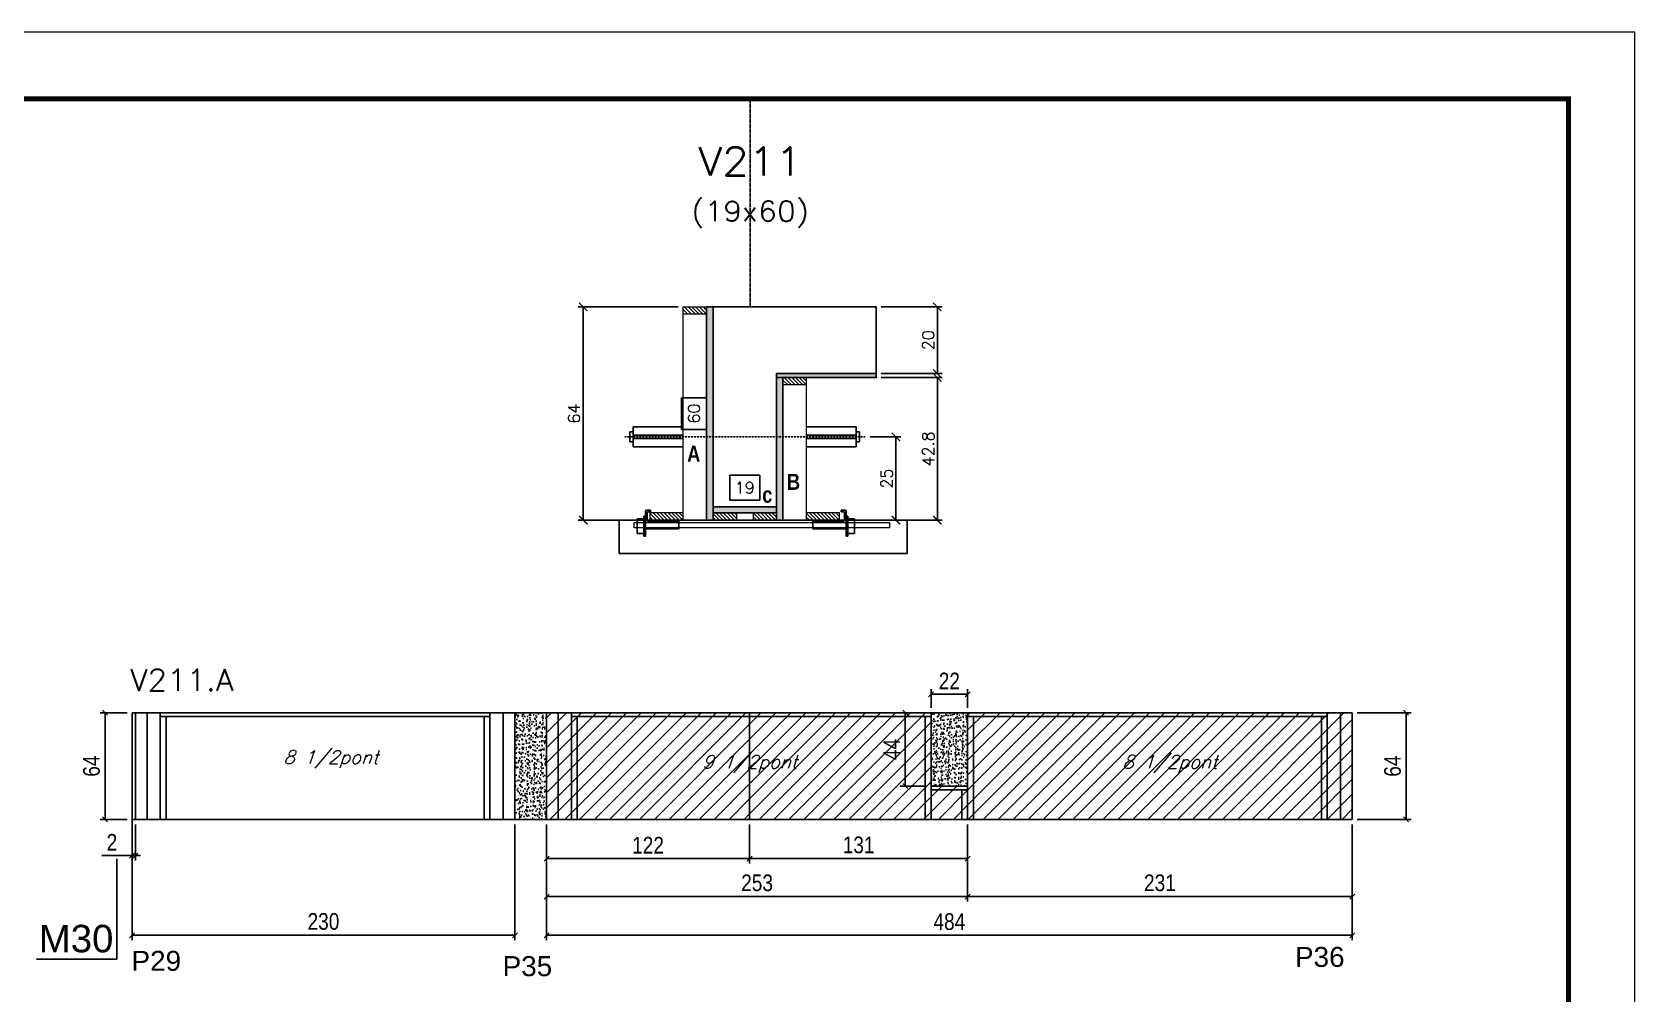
# Model space of a CAD drawing. Extents: x 137137 to 143418, y 10464 to 34486.
# Drawn here: x 139258 to 140221, y 31611 to 32189 of the extents above; entities that cross this region are included whole.
import ezdxf
from ezdxf.enums import TextEntityAlignment as Align

# ---------------------------------------------------------------- set-up
doc = ezdxf.new("R2010")
doc.units = 0
doc.linetypes.add('DASHED', pattern=[0.75, 0.5, -0.25])
doc.linetypes.add('HIDDEN', pattern=[0.375, 0.25, -0.125])
for name, color, linetype in [('5', 5, 'Continuous'), ('barrote', 251, 'Continuous'), ('COTA', 241, 'Continuous'), ('Cota Seção (2x)', 4, 'Continuous'), ('detalhes', 4, 'Continuous'), ('NOMENCLATURA', 7, 'Continuous'), ('Painéis', 200, 'Continuous'), ('presilha', 1, 'Continuous'), ('SARR_2.2x7', 40, 'Continuous'), ('SARR_3.5x7', 81, 'Continuous'), ('TENSOR', 3, 'Continuous'), ('texto', 7, 'Continuous'), ('Texto de Titulo', 7, 'Continuous'), ('Texto Qtd Sarr', 242, 'Continuous')]:
    doc.layers.add(name, color=color, linetype=linetype)
for name, color, linetype, lineweight in [('CONCRETO', 251, 'Continuous', 25), ('Folhas', 255, 'Continuous', 9), ('Hachura', 251, 'Continuous', 9), ('Madeira', 126, 'Continuous', 18), ('SARRAFO DE PRESSAO', 251, 'DASHED', 9), ('SCO-___-LAJ', 2, 'Continuous', 0), ('Texto Seção', 7, 'Continuous', 15)]:
    doc.layers.add(name, color=color, linetype=linetype, lineweight=lineweight)
doc.styles.add('COTA TECNICA', font='techl___.ttf', dxfattribs={"height": 10})
doc.styles.add('REGUA-120', font='ROMANS.shx', dxfattribs={"height": 15})
doc.styles.add('Romans', font='romans.shx')
doc.styles.get("Standard").update_dxf_attribs({"font": 'arial.ttf'})
doc.styles.add('TECNICA', font='techb___.ttf', dxfattribs={"height": 10})
doc.dimstyles.new('Cota Seção (2x)', dxfattribs={"dimtxt": 7, "dimasz": 5, "dimexe": 3, "dimexo": 3, "dimgap": 2, "dimtad": 3, "dimdec": 1, "dimlfac": 0.5, "dimzin": 12, "dimdsep": 46, "dimtxsty": 'Romans', "dimblk": 'ARCHTICK', "dimcen": 0, "dimclrd": 4, "dimclre": 4, "dimclrt": 1, "dimadec": 1, "dimazin": 3, "dimtfac": 1, "dimtdec": 1, "dimtmove": 0, "dimatfit": 3, "dimldrblk": 'OBLIQUE', "dimfxl": 1, "dimtolj": 1, "dimtzin": 12, "dimarcsym": 0})
doc.dimstyles.new('Cota Seção interna', dxfattribs={"dimtxt": 7, "dimasz": 6, "dimexe": 0.18, "dimexo": 2, "dimgap": -4, "dimtad": 3, "dimdec": 1, "dimlfac": 0.5, "dimzin": 12, "dimdsep": 46, "dimtxsty": 'Romans', "dimblk": 'ARCHTICK', "dimcen": 0.09, "dimse1": 1, "dimse2": 1, "dimsd1": 1, "dimsd2": 1, "dimclrd": 180, "dimclre": 5, "dimclrt": 1, "dimadec": 0, "dimazin": 3, "dimtfac": 1, "dimtdec": 1, "dimtofl": 0, "dimtmove": 0, "dimatfit": 3, "dimldrblk": 'ARCHTICK', "dimfxl": 1, "dimtolj": 1, "dimtzin": 0, "dimarcsym": 0})
doc.dimstyles.new('PAINEL', dxfattribs={"dimtxt": 10, "dimasz": 3, "dimexe": 3, "dimexo": 3, "dimgap": 3, "dimtad": 1, "dimdec": 1, "dimzin": 12, "dimdsep": 46, "dimtxsty": 'COTA TECNICA', "dimblk1": 'OBLIQUE', "dimblk2": 'OBLIQUE', "dimsah": 1, "dimcen": 0.9, "dimclrd": 4, "dimclre": 4, "dimclrt": 240, "dimadec": 1, "dimazin": 3, "dimtfac": 1, "dimtdec": 1, "dimtmove": 0, "dimatfit": 3, "dimfxl": 1, "dimtolj": 1, "dimtzin": 12, "dimarcsym": 0})
pattern_1 = [(50, (5911.219, 651.649), (5.46554007, -0.47817257), [0.5715, -6.2865]), (355, (5911.219, 651.649), (-1.05730264, 5.73170536), [0.4572, -5.02921753]), (100.4514447, (5911.674, 651.609), (4.40823741, 5.25353256), [0.48570026, -5.34270734]), (46.1842, (5911.219, 653.173), (8.13237123, -1.26126984), [0.85725, -9.42975]), (96.6355576, (5911.8965, 653.068), (7.122124, 7.42278374), [0.7285507, -8.01406824]), (351.184151, (5911.219, 653.173), (7.122124, 7.42278374), [0.685799, -7.54379196]), (21, (5911.981, 652.792), (4.54843174, -3.06795595), [0.5715, -6.2865]), (326, (5911.981, 652.792), (1.85406085, 5.52563898), [0.4572, -5.0292]), (71.451445, (5912.36, 652.536), (6.40249258, 2.45768307), [0.48570026, -5.34269813]), (37.5, (5911.2188, 651.6488), (0.092658098, 2.536651166), [0, -4.96824, 0, -5.1054, 0, -5.04825]), (7.5, (5911.2188, 651.6488), (2.004589875, 3.005417245), [0, -2.91084, 0, -4.85394, 0, -1.92405]), (327.5, (5909.5195, 651.6488), (4.067717855, -0.17186232), [0, -1.905, 0, -5.9436, 0, -7.8867]), (317.5, (5908.7575, 651.6488), (4.44387544, 0.76279473), [0, -2.4765, 0, -3.94716, 0, -5.6007])]

# ---------------------------------------------------------------- blocks, each defined once
blk = doc.blocks.new('_Oblique')
at = {"color": 0, "linetype": 'ByBlock', "lineweight": -2}
blk.add_line((-0.5, -0.5), (0.5, 0.5), dxfattribs=at)
blk = doc.blocks.new('*D243')
at = {"layer": 'COTA', "color": 4, "linetype": 'ByBlock', "lineweight": -2, "transparency": 16777216}
for p, q in [((139819.92, 31712.98), (139819.92, 31666.66)), ((140050.92, 31712.98), (140050.92, 31666.66)), ((140050.92, 31669.66), (139819.92, 31669.66))]:
    blk.add_line(p, q, dxfattribs=at)
at = {"layer": 'Defpoints', "color": 0, "linetype": 'ByBlock', "transparency": 16777216}
for p in [(139819.92, 31715.98), (140050.92, 31715.98), (139819.92, 31669.66)]:
    blk.add_point(p, dxfattribs=at)
at = {"layer": 'COTA', "color": 4, "linetype": 'ByBlock', "lineweight": -2, "transparency": 16777216, "xscale": 3, "yscale": 3, "zscale": 3, "rotation": 180}
blk.add_blockref('_Oblique', (139819.92, 31669.66), dxfattribs=at)
at = {"layer": 'COTA', "color": 4, "linetype": 'ByBlock', "lineweight": -2, "transparency": 16777216, "xscale": 3, "yscale": 3, "zscale": 3}
blk.add_blockref('_Oblique', (140050.92, 31669.66), dxfattribs=at)
at = {"layer": 'COTA', "color": 240, "linetype": 'ByBlock', "transparency": 16777216, "insert": (139935.42, 31677.87), "char_height": 10, "attachment_point": 5, "style": 'COTA TECNICA'}
blk.add_mtext('\\A1;231', dxfattribs=at)
blk = doc.blocks.new('*D244')
at = {"layer": 'COTA', "color": 4, "linetype": 'ByBlock', "lineweight": -2, "transparency": 16777216}
for p, q in [((139566.92, 31712.98), (139566.92, 31666.66)), ((139819.92, 31712.98), (139819.92, 31666.66)), ((139819.92, 31669.66), (139566.92, 31669.66))]:
    blk.add_line(p, q, dxfattribs=at)
at = {"layer": 'Defpoints', "color": 0, "linetype": 'ByBlock', "transparency": 16777216}
for p in [(139566.92, 31715.98), (139819.92, 31715.98), (139566.92, 31669.66)]:
    blk.add_point(p, dxfattribs=at)
at = {"layer": 'COTA', "color": 4, "linetype": 'ByBlock', "lineweight": -2, "transparency": 16777216, "xscale": 3, "yscale": 3, "zscale": 3, "rotation": 180}
blk.add_blockref('_Oblique', (139566.92, 31669.66), dxfattribs=at)
at = {"layer": 'COTA', "color": 4, "linetype": 'ByBlock', "lineweight": -2, "transparency": 16777216, "xscale": 3, "yscale": 3, "zscale": 3}
blk.add_blockref('_Oblique', (139819.92, 31669.66), dxfattribs=at)
at = {"layer": 'COTA', "color": 240, "linetype": 'ByBlock', "transparency": 16777216, "insert": (139693.42, 31677.87), "char_height": 10, "attachment_point": 5, "style": 'COTA TECNICA'}
blk.add_mtext('\\A1;253', dxfattribs=at)
blk = doc.blocks.new('*D245')
at = {"layer": 'COTA', "color": 4, "linetype": 'ByBlock', "lineweight": -2, "transparency": 16777216}
for p, q in [((139317.92, 31754.98), (139317.92, 31643.47)), ((139547.92, 31712.98), (139547.92, 31643.47)), ((139317.92, 31646.47), (139547.92, 31646.47))]:
    blk.add_line(p, q, dxfattribs=at)
at = {"layer": 'Defpoints', "color": 0, "linetype": 'ByBlock', "transparency": 16777216}
for p in [(139317.92, 31757.98), (139547.92, 31715.98), (139547.92, 31646.47)]:
    blk.add_point(p, dxfattribs=at)
at = {"layer": 'COTA', "color": 4, "linetype": 'ByBlock', "lineweight": -2, "transparency": 16777216, "xscale": 3, "yscale": 3, "zscale": 3, "rotation": 180}
blk.add_blockref('_Oblique', (139317.92, 31646.47), dxfattribs=at)
at = {"layer": 'COTA', "color": 4, "linetype": 'ByBlock', "lineweight": -2, "transparency": 16777216, "xscale": 3, "yscale": 3, "zscale": 3}
blk.add_blockref('_Oblique', (139547.92, 31646.47), dxfattribs=at)
at = {"layer": 'COTA', "color": 240, "linetype": 'ByBlock', "transparency": 16777216, "insert": (139432.92, 31654.69), "char_height": 10, "attachment_point": 5, "style": 'COTA TECNICA'}
blk.add_mtext('\\A1;230', dxfattribs=at)
blk = doc.blocks.new('*D246')
at = {"layer": 'COTA', "color": 4, "linetype": 'ByBlock', "lineweight": -2, "transparency": 16777216}
for p, q in [((139566.92, 31712.98), (139566.92, 31689.42)), ((139688.92, 31712.98), (139688.92, 31689.42)), ((139566.92, 31692.42), (139688.92, 31692.42))]:
    blk.add_line(p, q, dxfattribs=at)
at = {"layer": 'Defpoints', "color": 0, "linetype": 'ByBlock', "transparency": 16777216}
for p in [(139566.92, 31715.98), (139688.92, 31715.98), (139688.92, 31692.42)]:
    blk.add_point(p, dxfattribs=at)
at = {"layer": 'COTA', "color": 4, "linetype": 'ByBlock', "lineweight": -2, "transparency": 16777216, "xscale": 3, "yscale": 3, "zscale": 3, "rotation": 180}
blk.add_blockref('_Oblique', (139566.92, 31692.42), dxfattribs=at)
at = {"layer": 'COTA', "color": 4, "linetype": 'ByBlock', "lineweight": -2, "transparency": 16777216, "xscale": 3, "yscale": 3, "zscale": 3}
blk.add_blockref('_Oblique', (139688.92, 31692.42), dxfattribs=at)
at = {"layer": 'COTA', "color": 240, "linetype": 'ByBlock', "transparency": 16777216, "insert": (139627.92, 31700.48), "char_height": 10, "attachment_point": 5, "style": 'COTA TECNICA'}
blk.add_mtext('\\A1;122', dxfattribs=at)
blk = doc.blocks.new('*D247')
at = {"layer": 'COTA', "color": 4, "linetype": 'ByBlock', "lineweight": -2, "transparency": 16777216}
for p, q in [((139688.92, 31712.98), (139688.92, 31689.42)), ((139819.92, 31712.98), (139819.92, 31689.42)), ((139688.92, 31692.42), (139819.92, 31692.42))]:
    blk.add_line(p, q, dxfattribs=at)
at = {"layer": 'Defpoints', "color": 0, "linetype": 'ByBlock', "transparency": 16777216}
for p in [(139688.92, 31715.98), (139819.92, 31715.98), (139819.92, 31692.42)]:
    blk.add_point(p, dxfattribs=at)
at = {"layer": 'COTA', "color": 4, "linetype": 'ByBlock', "lineweight": -2, "transparency": 16777216, "xscale": 3, "yscale": 3, "zscale": 3, "rotation": 180}
blk.add_blockref('_Oblique', (139688.92, 31692.42), dxfattribs=at)
at = {"layer": 'COTA', "color": 4, "linetype": 'ByBlock', "lineweight": -2, "transparency": 16777216, "xscale": 3, "yscale": 3, "zscale": 3}
blk.add_blockref('_Oblique', (139819.92, 31692.42), dxfattribs=at)
at = {"layer": 'COTA', "color": 240, "linetype": 'ByBlock', "transparency": 16777216, "insert": (139754.42, 31700.64), "char_height": 10, "attachment_point": 5, "style": 'COTA TECNICA'}
blk.add_mtext('\\A1;131', dxfattribs=at)
blk = doc.blocks.new('*D248')
at = {"layer": 'COTA', "color": 4, "linetype": 'ByBlock', "lineweight": -2, "transparency": 16777216}
for p, q in [((139797.92, 31782.98), (139797.92, 31794.09)), ((139797.92, 31791.09), (139819.92, 31791.09)), ((139819.92, 31782.98), (139819.92, 31794.09))]:
    blk.add_line(p, q, dxfattribs=at)
at = {"layer": 'Defpoints', "color": 0, "linetype": 'ByBlock', "transparency": 16777216}
for p in [(139819.92, 31791.09), (139797.92, 31779.98), (139819.92, 31779.98)]:
    blk.add_point(p, dxfattribs=at)
at = {"layer": 'COTA', "color": 4, "linetype": 'ByBlock', "lineweight": -2, "transparency": 16777216, "xscale": 3, "yscale": 3, "zscale": 3, "rotation": 180}
blk.add_blockref('_Oblique', (139797.92, 31791.09), dxfattribs=at)
at = {"layer": 'COTA', "color": 4, "linetype": 'ByBlock', "lineweight": -2, "transparency": 16777216, "xscale": 3, "yscale": 3, "zscale": 3}
blk.add_blockref('_Oblique', (139819.92, 31791.09), dxfattribs=at)
at = {"layer": 'COTA', "color": 240, "linetype": 'ByBlock', "transparency": 16777216, "insert": (139808.92, 31799.09), "char_height": 10, "attachment_point": 5, "style": 'COTA TECNICA'}
blk.add_mtext('\\A1;22', dxfattribs=at)
blk = doc.blocks.new('*D249')
at = {"layer": 'COTA', "color": 4, "linetype": 'ByBlock', "lineweight": -2, "transparency": 16777216}
for p, q in [((139794.92, 31779.98), (139779.41, 31779.98)), ((139782.41, 31779.98), (139782.41, 31735.98)), ((139794.92, 31735.98), (139779.41, 31735.98))]:
    blk.add_line(p, q, dxfattribs=at)
at = {"layer": 'Defpoints', "color": 0, "linetype": 'ByBlock', "transparency": 16777216}
for p in [(139797.92, 31779.98), (139782.41, 31735.98), (139797.92, 31735.98)]:
    blk.add_point(p, dxfattribs=at)
at = {"layer": 'COTA', "color": 4, "linetype": 'ByBlock', "lineweight": -2, "transparency": 16777216, "xscale": 3, "yscale": 3, "zscale": 3}
for p, rotation in [((139782.41, 31779.98), 90), ((139782.41, 31735.98), 270)]:
    blk.add_blockref('_Oblique', p, dxfattribs=dict(at, rotation=rotation))
at = {"layer": 'COTA', "color": 240, "linetype": 'ByBlock', "transparency": 16777216, "insert": (139774.34, 31757.98), "char_height": 10, "attachment_point": 5, "rotation": 90, "style": 'COTA TECNICA'}
blk.add_mtext('\\A1;44', dxfattribs=at)
blk = doc.blocks.new('*D250')
at = {"layer": 'COTA', "color": 4, "linetype": 'ByBlock', "lineweight": -2, "transparency": 16777216}
for p, q in [((140053.92, 31779.98), (140086.31, 31779.98)), ((140083.31, 31779.98), (140083.31, 31715.98)), ((140053.92, 31715.98), (140086.31, 31715.98))]:
    blk.add_line(p, q, dxfattribs=at)
at = {"layer": 'Defpoints', "color": 0, "linetype": 'ByBlock', "transparency": 16777216}
for p in [(140050.92, 31779.98), (140050.92, 31715.98), (140083.31, 31715.98)]:
    blk.add_point(p, dxfattribs=at)
at = {"layer": 'COTA', "color": 4, "linetype": 'ByBlock', "lineweight": -2, "transparency": 16777216, "xscale": 3, "yscale": 3, "zscale": 3}
for p, rotation in [((140083.31, 31779.98), 90), ((140083.31, 31715.98), 270)]:
    blk.add_blockref('_Oblique', p, dxfattribs=dict(at, rotation=rotation))
at = {"layer": 'COTA', "color": 240, "linetype": 'ByBlock', "transparency": 16777216, "insert": (140075.21, 31747.98), "char_height": 10, "attachment_point": 5, "rotation": 90, "style": 'COTA TECNICA'}
blk.add_mtext('\\A1;64', dxfattribs=at)
blk = doc.blocks.new('titulo1')
at = {"layer": 'Defpoints', "color": 252, "linetype": 'HIDDEN', "ltscale": 2}
blk.add_line((0, 0), (0, 125), dxfattribs=at)
at = {"layer": 'Defpoints', "style": 'Romans', "oblique": 15}
blk.add_attdef('FOLHA', text='', height=10, dxfattribs=at).set_placement((0, 15.58), align=Align.MIDDLE_CENTER)
at = {"layer": 'Texto Qtd Sarr', "color": 3, "style": 'Romans', "oblique": 15}
for tag, height, p in [('TITULO', 17, (0, 71.45)), ('SEÇÃO', 12, (0, 41.55))]:
    blk.add_attdef(tag, text='', height=height, dxfattribs=at).set_placement(p, align=Align.MIDDLE_CENTER)
blk = doc.blocks.new('_ArchTick')
at = {"color": 0, "linetype": 'ByBlock', "const_width": 0.15}
blk.add_lwpolyline([(-0.5, -0.5), (0.5, 0.5)], dxfattribs=at)
blk = doc.blocks.new('*D71')
at = {"layer": 'COTA', "color": 4, "lineweight": -2, "transparency": 16777216}
for p, q in [((139767.99, 31981.23), (139804.71, 31981.23)), ((139801.71, 31895.63), (139801.71, 31981.23)), ((139750.39, 31895.63), (139804.71, 31895.63))]:
    blk.add_line(p, q, dxfattribs=at)
at = {"layer": 'Defpoints', "color": 0, "transparency": 16777216}
for p in [(139764.99, 31981.23), (139801.71, 31981.23), (139747.39, 31895.63)]:
    blk.add_point(p, dxfattribs=at)
at = {"layer": 'COTA', "color": 4, "lineweight": -2, "transparency": 16777216, "xscale": 5, "yscale": 5, "zscale": 5}
for p, rotation in [((139801.71, 31981.23), 90), ((139801.71, 31895.63), 270)]:
    blk.add_blockref('_ArchTick', p, dxfattribs=dict(at, rotation=rotation))
at = {"layer": 'COTA', "color": 1, "transparency": 16777216, "insert": (139796.21, 31938.43), "char_height": 7, "attachment_point": 5, "rotation": 90, "style": 'Romans'}
blk.add_mtext('\\A1;42.8', dxfattribs=at)
blk = doc.blocks.new('*D72')
at = {"layer": 'COTA', "color": 4, "lineweight": -2, "transparency": 16777216}
for p, q in [((139767.99, 32023.63), (139804.71, 32023.63)), ((139801.71, 31983.63), (139801.71, 32023.63)), ((139767.99, 31983.63), (139804.71, 31983.63))]:
    blk.add_line(p, q, dxfattribs=at)
at = {"layer": 'Defpoints', "color": 0, "transparency": 16777216}
for p in [(139764.99, 32023.63), (139801.71, 32023.63), (139764.99, 31983.63)]:
    blk.add_point(p, dxfattribs=at)
at = {"layer": 'COTA', "color": 4, "lineweight": -2, "transparency": 16777216, "xscale": 5, "yscale": 5, "zscale": 5}
for p, rotation in [((139801.71, 32023.63), 90), ((139801.71, 31983.63), 270)]:
    blk.add_blockref('_ArchTick', p, dxfattribs=dict(at, rotation=rotation))
at = {"layer": 'COTA', "color": 1, "transparency": 16777216, "insert": (139796.21, 32003.63), "char_height": 7, "attachment_point": 5, "rotation": 90, "style": 'Romans'}
blk.add_mtext('\\A1;20', dxfattribs=at)
blk = doc.blocks.new('*D73')
at = {"layer": 'Cota Seção (2x)', "color": 180, "lineweight": -2, "transparency": 16777216}
for p, q in [((139662.99, 31969.13), (139647.99, 31969.13)), ((139647.99, 31969.13), (139647.99, 31950.13)), ((139662.99, 31950.13), (139662.99, 31969.13)), ((139647.99, 31950.13), (139662.99, 31950.13))]:
    blk.add_line(p, q, dxfattribs=at)
at = {"layer": 'Defpoints', "color": 0, "transparency": 16777216}
for p in [(139666.99, 32023.63), (139704.99, 32023.63), (139704.99, 31903.63)]:
    blk.add_point(p, dxfattribs=at)
at = {"layer": 'Cota Seção (2x)', "color": 1, "transparency": 16777216, "insert": (139655.49, 31959.63), "char_height": 7, "attachment_point": 5, "rotation": 90, "style": 'Romans'}
blk.add_mtext('\\A1;60', dxfattribs=at)
blk = doc.blocks.new('PRESILHA METÁLICA 1')
at = {"layer": 'presilha'}
for p, q in [((6, 15.5), (7.5, 15.5)), ((6, -2.5), (6, 15.5)), ((7.5, 10.6), (7.5, 19.9)), ((7.5, 15.5), (7.5, -2.5)), ((12, 21), (8.6, 21)), ((9, 11.6), (9, 18.9)), ((12, 19.5), (9.6, 19.5)), ((12, 21), (12, 19.5)), ((0, 13), (6, 13)), ((0, 13), (0, 0)), ((6, 0), (0, 0)), ((6, 13), (6, 0)), ((37.5, 4.1), (7.5, 4.1)), ((37.5, 11), (9.6, 11)), ((37.5, 11), (37.5, 4.1)), ((7.5, -2.5), (6, -2.5))]:
    blk.add_line(p, q, dxfattribs=at)
for centre, radius, start, end in [((8.6, 19.9), 1.14, 90, 180), ((9.6, 18.9), 0.57, 90, 180), ((9.6, 11.6), 0.57, 180, 270)]:
    blk.add_arc(centre, radius, start, end, dxfattribs=at)
blk = doc.blocks.new('*D74')
at = {"layer": 'Cota Seção (2x)', "color": 180, "lineweight": -2, "transparency": 16777216}
for p, q in [((139694.99, 31922.63), (139676.99, 31922.63)), ((139676.99, 31922.63), (139676.99, 31907.63)), ((139694.99, 31907.63), (139694.99, 31922.63)), ((139676.99, 31907.63), (139694.99, 31907.63))]:
    blk.add_line(p, q, dxfattribs=at)
at = {"layer": 'Defpoints', "color": 0, "transparency": 16777216}
for p in [(139704.99, 31903.63), (139667, 31895.63), (139704.99, 31895.63)]:
    blk.add_point(p, dxfattribs=at)
at = {"layer": 'Cota Seção (2x)', "color": 1, "transparency": 16777216, "insert": (139685.99, 31915.13), "char_height": 7, "attachment_point": 5, "style": 'Romans'}
blk.add_mtext('\\A1;19', dxfattribs=at)
blk = doc.blocks.new('*D251')
at = {"layer": 'COTA', "color": 4, "lineweight": -2, "transparency": 16777216}
for p, q in [((139645.99, 32023.63), (139586.02, 32023.63)), ((139589.02, 32023.63), (139589.02, 31895.63)), ((139645.99, 31895.63), (139586.02, 31895.63))]:
    blk.add_line(p, q, dxfattribs=at)
at = {"layer": 'Defpoints', "color": 0, "transparency": 16777216}
for p in [(139648.99, 32023.63), (139589.02, 31895.63), (139648.99, 31895.63)]:
    blk.add_point(p, dxfattribs=at)
at = {"layer": 'COTA', "color": 4, "lineweight": -2, "transparency": 16777216, "xscale": 5, "yscale": 5, "zscale": 5}
for p, rotation in [((139589.02, 32023.63), 90), ((139589.02, 31895.63), 270)]:
    blk.add_blockref('_ArchTick', p, dxfattribs=dict(at, rotation=rotation))
at = {"layer": 'COTA', "color": 1, "transparency": 16777216, "insert": (139583.52, 31959.63), "char_height": 7, "attachment_point": 5, "rotation": 90, "style": 'Romans'}
blk.add_mtext('\\A1;64', dxfattribs=at)
blk = doc.blocks.new('*D252')
at = {"layer": 'COTA', "color": 4, "lineweight": -2, "transparency": 16777216}
for p, q in [((139761.3, 31945.6), (139779.85, 31945.6)), ((139776.85, 31945.6), (139776.85, 31895.63)), ((139761.3, 31895.63), (139779.85, 31895.63))]:
    blk.add_line(p, q, dxfattribs=at)
at = {"layer": 'Defpoints', "color": 0, "transparency": 16777216}
for p in [(139758.3, 31945.6), (139758.3, 31895.63), (139776.85, 31895.63)]:
    blk.add_point(p, dxfattribs=at)
at = {"layer": 'COTA', "color": 4, "lineweight": -2, "transparency": 16777216, "xscale": 5, "yscale": 5, "zscale": 5}
for p, rotation in [((139776.85, 31945.6), 90), ((139776.85, 31895.63), 270)]:
    blk.add_blockref('_ArchTick', p, dxfattribs=dict(at, rotation=rotation))
at = {"layer": 'COTA', "color": 1, "transparency": 16777216, "insert": (139771.35, 31920.61), "char_height": 7, "attachment_point": 5, "rotation": 90, "style": 'Romans'}
blk.add_mtext('\\A1;25', dxfattribs=at)
blk = doc.blocks.new('9999999999')
at = {"layer": 'Folhas'}
blk.add_lwpolyline([(98138.98, 34190.21), (99623.98, 34190.21), (99623.98, 35240.21), (98138.98, 35240.21)], close=True, dxfattribs=at)
at = {"layer": 'Folhas', "color": 30, "const_width": 3}
blk.add_lwpolyline([(98213.98, 34230.21), (99583.98, 34230.21), (99583.98, 35200.21), (98213.98, 35200.21)], close=True, dxfattribs=at)
blk = doc.blocks.new('*D128')
at = {"layer": 'COTA', "color": 4, "linetype": 'ByBlock', "lineweight": -2, "transparency": 16777216}
for p, q in [((139314.92, 31779.98), (139298.7, 31779.98)), ((139301.7, 31715.98), (139301.7, 31779.98)), ((139314.92, 31715.98), (139298.7, 31715.98))]:
    blk.add_line(p, q, dxfattribs=at)
at = {"layer": 'Defpoints', "color": 0, "linetype": 'ByBlock', "transparency": 16777216}
for p in [(139301.7, 31779.98), (139317.92, 31779.98), (139317.92, 31715.98)]:
    blk.add_point(p, dxfattribs=at)
at = {"layer": 'COTA', "color": 4, "linetype": 'ByBlock', "lineweight": -2, "transparency": 16777216, "xscale": 3, "yscale": 3, "zscale": 3}
for p, rotation in [((139301.7, 31779.98), 90), ((139301.7, 31715.98), 270)]:
    blk.add_blockref('_Oblique', p, dxfattribs=dict(at, rotation=rotation))
at = {"layer": 'COTA', "color": 240, "linetype": 'ByBlock', "transparency": 16777216, "insert": (139293.59, 31747.98), "char_height": 10, "attachment_point": 5, "rotation": 90, "style": 'COTA TECNICA'}
blk.add_mtext('\\A1;64', dxfattribs=at)
blk = doc.blocks.new('*D5559')
at = {"layer": 'COTA', "color": 4, "lineweight": -2, "ltscale": 25, "transparency": 16777216}
for p, q in [((139317.92, 31712.98), (139317.92, 31691.24)), ((139319.92, 31712.98), (139319.92, 31691.24)), ((139317.92, 31694.24), (139299.81, 31694.24)), ((139319.92, 31694.24), (139317.92, 31694.24)), ((139319.92, 31694.24), (139322.92, 31694.24))]:
    blk.add_line(p, q, dxfattribs=at)
at = {"layer": 'Defpoints', "color": 0, "ltscale": 25, "transparency": 16777216}
for p in [(139317.92, 31715.98), (139319.92, 31715.98), (139317.92, 31694.24)]:
    blk.add_point(p, dxfattribs=at)
at = {"layer": 'COTA', "color": 4, "lineweight": -2, "ltscale": 25, "transparency": 16777216, "xscale": 3, "yscale": 3, "zscale": 3}
blk.add_blockref('_Oblique', (139317.92, 31694.24), dxfattribs=at)
at = {"layer": 'COTA', "color": 4, "lineweight": -2, "ltscale": 25, "transparency": 16777216, "xscale": 3, "yscale": 3, "zscale": 3, "rotation": 180}
blk.add_blockref('_Oblique', (139319.92, 31694.24), dxfattribs=at)
at = {"layer": 'COTA', "color": 240, "ltscale": 25, "transparency": 16777216, "insert": (139305.86, 31702.24), "char_height": 10, "attachment_point": 5, "style": 'COTA TECNICA'}
blk.add_mtext('\\A1;2', dxfattribs=at)
blk = doc.blocks.new('*D6293')
at = {"layer": 'Defpoints', "color": 0, "ltscale": 25, "transparency": 16777216}
for p in [(139566.92, 31715.98), (140050.92, 31715.98), (140050.92, 31646.47)]:
    blk.add_point(p, dxfattribs=at)
at = {"layer": 'Painéis', "color": 4, "lineweight": -2, "ltscale": 25, "transparency": 16777216}
for p, q in [((139566.92, 31712.98), (139566.92, 31643.47)), ((140050.92, 31712.98), (140050.92, 31643.47)), ((139566.92, 31646.47), (140050.92, 31646.47))]:
    blk.add_line(p, q, dxfattribs=at)
at = {"layer": 'Painéis', "color": 4, "lineweight": -2, "ltscale": 25, "transparency": 16777216, "xscale": 3, "yscale": 3, "zscale": 3, "rotation": 180}
blk.add_blockref('_Oblique', (139566.92, 31646.47), dxfattribs=at)
at = {"layer": 'Painéis', "color": 4, "lineweight": -2, "ltscale": 25, "transparency": 16777216, "xscale": 3, "yscale": 3, "zscale": 3}
blk.add_blockref('_Oblique', (140050.92, 31646.47), dxfattribs=at)
at = {"layer": 'Painéis', "color": 240, "ltscale": 25, "transparency": 16777216, "insert": (139808.92, 31654.57), "char_height": 10, "attachment_point": 5, "style": 'COTA TECNICA'}
blk.add_mtext('\\A1;484', dxfattribs=at)

msp = doc.modelspace()

# ---------------------------------------------------------------- hatches: boundary and pattern name
at = {"layer": 'COTA', "linetype": 'ByBlock'}
h = msp.add_hatch(dxfattribs=at)
h.set_pattern_fill('AR-CONC', color=256, scale=0.03)
h.set_pattern_definition(pattern_1)
h.paths.add_polyline_path([(139566.92, 31779.98), (139547.92, 31779.98), (139547.92, 31715.98), (139566.92, 31715.98)])
h = msp.add_hatch(dxfattribs=at)
h.set_pattern_fill('AR-CONC', color=256, scale=0.03)
h.set_pattern_definition(pattern_1)
h.paths.add_polyline_path([(139819.92, 31779.98), (139797.92, 31779.98), (139797.92, 31735.98), (139819.92, 31735.98)])
at = {"layer": 'Hachura'}
h = msp.add_hatch(dxfattribs=at)
h.set_pattern_fill('ANSI31', color=256, scale=0.5, angle=270, style=0)
h.set_pattern_definition([(315, (162539.0542, 23715.9822), (1.12253202, 1.12253202), [])])
h.paths.add_polyline_path([(139648.99, 32019.23), (139648.99, 32023.63), (139662.99, 32023.63), (139662.99, 32019.23)])
h = msp.add_hatch(color=256, dxfattribs=at)
h.dxf.hatch_style = 1
h.paths.add_polyline_path([(139666.99, 32023.63), (139662.99, 32023.63), (139662.99, 31895.63), (139666.99, 31895.63)])
h = msp.add_hatch(color=256, dxfattribs=at)
h.dxf.hatch_style = 1
h.paths.add_polyline_path([(139704.99, 31981.23), (139704.99, 31983.63), (139764.99, 31983.63), (139764.99, 31981.23)])
h = msp.add_hatch(color=256, dxfattribs=at)
h.dxf.hatch_style = 1
h.paths.add_polyline_path([(139708.99, 31981.23), (139704.99, 31981.23), (139704.99, 31895.63), (139708.99, 31895.63)])
h = msp.add_hatch(dxfattribs=at)
h.set_pattern_fill('ANSI31', color=256, scale=0.5, angle=270, style=0)
h.set_pattern_definition([(315, (162599.0542, 23673.5822), (1.12253202, 1.12253202), [])])
h.paths.add_polyline_path([(139708.99, 31976.83), (139708.99, 31981.23), (139722.99, 31981.23), (139722.99, 31976.83)])
h = msp.add_hatch(color=256, dxfattribs=at)
h.dxf.hatch_style = 1
h.paths.add_polyline_path([(139667, 31900.03), (139667, 31903.63), (139704.99, 31903.63), (139704.99, 31900.03)])
h = msp.add_hatch(dxfattribs=at)
h.set_pattern_fill('ANSI31', color=256, scale=0.5, angle=270, style=0)
h.set_pattern_definition([(315, (162505.0542, 23665.9822), (1.12253202, 1.12253202), [])])
h.paths.add_polyline_path([(139648.99, 31895.63), (139648.99, 31900.03), (139628.99, 31900.03), (139628.99, 31895.63)])
h = msp.add_hatch(dxfattribs=at)
h.set_pattern_fill('ANSI31', color=256, scale=0.5, angle=270, style=0)
h.set_pattern_definition([(315, (162607.8563, 23665.9822), (1.12253202, 1.12253202), [])])
h.paths.add_polyline_path([(139667, 31895.63), (139667, 31900.03), (139681, 31900.03), (139681, 31895.63)])
h = msp.add_hatch(dxfattribs=at)
h.set_pattern_fill('ANSI31', color=256, scale=0.5, angle=270, style=0)
h.set_pattern_definition([(315, (162607.8542, 23665.9822), (1.12253202, 1.12253202), [])])
h.paths.add_polyline_path([(139704.99, 31895.63), (139704.99, 31900.03), (139690.99, 31900.03), (139690.99, 31895.63)])
h = msp.add_hatch(dxfattribs=at)
h.set_pattern_fill('ANSI31', color=256, scale=0.5, angle=270, style=0)
h.set_pattern_definition([(315, (162599.0542, 23665.9822), (1.12253202, 1.12253202), [])])
h.paths.add_polyline_path([(139742.99, 31895.63), (139742.99, 31900.03), (139722.99, 31900.03), (139722.99, 31895.63)])
at = {"layer": 'Hachura', "linetype": 'ByBlock'}
h = msp.add_hatch(dxfattribs=at)
h.set_pattern_fill('ANSI31', color=256, scale=2)
h.paths.add_polyline_path([(139688.92, 31779.98), (139566.92, 31779.98), (139566.92, 31715.98), (139688.92, 31715.98)])
h = msp.add_hatch(dxfattribs=at)
h.set_pattern_fill('ANSI31', color=256, scale=2)
h.paths.add_polyline_path([(139797.92, 31779.98), (139688.92, 31779.98), (139688.92, 31715.98), (139819.92, 31715.98), (139819.92, 31735.98), (139797.92, 31735.98)])
h.paths.add_polyline_path([(139784.19, 31747.2), (139784.19, 31769.39), (139763.6, 31769.39), (139763.6, 31747.2)], flags=24)
h = msp.add_hatch(dxfattribs=at)
h.set_pattern_fill('ANSI31', color=256, scale=2)
h.paths.add_polyline_path([(140050.92, 31779.98), (139819.92, 31779.98), (139819.92, 31715.98), (140050.92, 31715.98)])
h.paths.add_polyline_path([(139905.03, 31741.2), (139972.65, 31741.2), (139978.15, 31757.17), (139910.53, 31757.17)], flags=24)

# ---------------------------------------------------------------- linework, layer by layer
at = {"ltscale": 3}
for p, q in [((139618.99, 31951.6), (139618.99, 31939.6)), ((139618.99, 31951.6), (139648.99, 31951.6)), ((139752.99, 31951.6), (139722.99, 31951.6)), ((139752.99, 31951.6), (139752.99, 31939.6)), ((139616.99, 31948.6), (139616.99, 31942.6)), ((139618.99, 31948.6), (139616.99, 31948.6)), ((139618.99, 31942.6), (139616.99, 31942.6)), ((139648.99, 31946.6), (139618.99, 31946.6)), ((139648.99, 31944.6), (139618.99, 31944.6)), ((139722.99, 31946.6), (139752.99, 31946.6)), ((139722.99, 31944.6), (139752.99, 31944.6)), ((139754.99, 31948.6), (139752.99, 31948.6)), ((139752.99, 31942.6), (139754.99, 31942.6)), ((139754.99, 31948.6), (139754.99, 31942.6)), ((139618.99, 31939.6), (139648.99, 31939.6)), ((139752.99, 31939.6), (139722.99, 31939.6))]:
    msp.add_line(p, q, dxfattribs=at)
at = {"layer": 'barrote'}
msp.add_lwpolyline([(139610.63, 31875.63), (139783.6, 31875.63), (139783.6, 31895.63), (139610.63, 31895.63)], close=True, dxfattribs=at)
at = {"layer": 'CONCRETO'}
msp.add_lwpolyline([(139704.99, 31983.63), (139764.99, 31983.63), (139764.99, 32023.63), (139704.99, 32023.63), (139704.99, 32023.63), (139666.99, 32023.63), (139666.99, 31900.03), (139667, 31900.03), (139667, 31903.63), (139704.99, 31903.63)], close=True, dxfattribs=at)
at = {"layer": 'COTA', "linetype": 'ByBlock'}
for p, q in [((139547.92, 31779.98), (139566.92, 31779.98)), ((139547.92, 31715.98), (139547.92, 31779.98)), ((139797.92, 31779.98), (139819.92, 31779.98)), ((139547.92, 31715.98), (139566.92, 31715.98))]:
    msp.add_line(p, q, dxfattribs=at)
at = {"layer": 'Madeira'}
for points in [[(139648.99, 32019.23), (139648.99, 32023.63), (139662.99, 32023.63), (139662.99, 32019.23)], [(139648.99, 32023.63), (139662.99, 32023.63), (139662.99, 31895.63), (139648.99, 31895.63)], [(139708.99, 31976.83), (139708.99, 31981.23), (139722.99, 31981.23), (139722.99, 31976.83)], [(139708.99, 31981.23), (139722.99, 31981.23), (139722.99, 31895.63), (139708.99, 31895.63)], [(139648.99, 31895.63), (139648.99, 31900.03), (139628.99, 31900.03), (139628.99, 31895.63)], [(139667, 31895.63), (139667, 31900.03), (139681, 31900.03), (139681, 31895.63)], [(139704.99, 31895.63), (139704.99, 31900.03), (139690.99, 31900.03), (139690.99, 31895.63)], [(139742.99, 31895.63), (139742.99, 31900.03), (139722.99, 31900.03), (139722.99, 31895.63)]]:
    msp.add_lwpolyline(points, close=True, dxfattribs=at)
at = {"layer": 'NOMENCLATURA', "linetype": 'Continuous'}
for p, q in [((139308.86, 31631.99), (139308.86, 31692.33)), ((139260.45, 31631.99), (139308.86, 31631.99))]:
    msp.add_line(p, q, dxfattribs=at)
at = {"layer": 'Painéis', "linetype": 'ByBlock'}
for p, q in [((139317.92, 31779.98), (139317.92, 31715.98)), ((139547.92, 31779.98), (139317.92, 31779.98)), ((139319.92, 31779.98), (139319.92, 31715.98)), ((139547.92, 31715.98), (139547.92, 31779.98)), ((139566.92, 31779.98), (139566.92, 31715.98)), ((139797.92, 31779.98), (139566.92, 31779.98)), ((139688.92, 31779.98), (139688.92, 31715.98)), ((139797.92, 31735.98), (139797.92, 31779.98)), ((139819.92, 31779.98), (139819.92, 31715.98)), ((140050.92, 31779.98), (139819.92, 31779.98)), ((140050.92, 31715.98), (140050.92, 31779.98)), ((139797.92, 31735.98), (139819.92, 31735.98)), ((139317.92, 31715.98), (139547.92, 31715.98)), ((139566.92, 31715.98), (139819.92, 31715.98)), ((139819.92, 31715.98), (140050.92, 31715.98))]:
    msp.add_line(p, q, dxfattribs=at)
at = {"layer": 'Painéis'}
for points in [[(139666.99, 32023.63), (139662.99, 32023.63), (139662.99, 31895.63), (139666.99, 31895.63)], [(139704.99, 31981.23), (139704.99, 31983.63), (139764.99, 31983.63), (139764.99, 31981.23)], [(139708.99, 31981.23), (139704.99, 31981.23), (139704.99, 31895.63), (139708.99, 31895.63)], [(139667, 31900.03), (139667, 31903.63), (139704.99, 31903.63), (139704.99, 31900.03)]]:
    msp.add_lwpolyline(points, close=True, dxfattribs=at)
at = {"layer": 'SARR_2.2x7', "linetype": 'Continuous'}
for p, q in [((139326.92, 31779.98), (139326.92, 31715.98)), ((139334.92, 31777.78), (139532.92, 31777.78)), ((139540.92, 31779.98), (139540.92, 31715.98)), ((139573.92, 31779.98), (139573.92, 31715.98)), ((139581.92, 31777.78), (139797.92, 31777.78)), ((139819.92, 31777.78), (140035.92, 31777.78)), ((140043.92, 31779.98), (140043.92, 31715.98)), ((139819.92, 31733.78), (139797.92, 31733.78))]:
    msp.add_line(p, q, dxfattribs=at)
at = {"layer": 'SARR_3.5x7'}
for p, q in [((139334.92, 31779.98), (139334.92, 31715.98)), ((139338.42, 31777.78), (139338.42, 31715.98)), ((139529.42, 31777.78), (139529.42, 31715.98)), ((139532.92, 31779.98), (139532.92, 31715.98)), ((139581.92, 31779.98), (139581.92, 31715.98)), ((139585.42, 31777.78), (139585.42, 31715.98)), ((139794.42, 31777.78), (139794.42, 31715.98)), ((139823.42, 31777.78), (139823.42, 31715.98)), ((140032.42, 31777.78), (140032.42, 31715.98)), ((140035.92, 31779.98), (140035.92, 31715.98)), ((139797.92, 31735.98), (139797.92, 31715.98)), ((139816.42, 31733.78), (139816.42, 31715.98))]:
    msp.add_line(p, q, dxfattribs=at)
at = {"layer": 'SCO-___-LAJ', "color": 1}
msp.add_lwpolyline([(139619.63, 31894.29), (139772.94, 31894.29), (139772.94, 31891.09), (139619.63, 31891.09)], close=True, dxfattribs=at)
at = {"layer": 'TENSOR', "linetype": 'HIDDEN', "ltscale": 0.5}
msp.add_line((139613.99, 31945.6), (139758.3, 31945.6), dxfattribs=at)

# ---------------------------------------------------------------- block references
at = {"layer": 'presilha', "yscale": 0.6666666666666666, "zscale": 0.6666666666666666}
for p, xscale in [((139621.42, 31887.66), 0.6666666666666666), ((139751.86, 31887.66), -0.6666666666666666)]:
    msp.add_blockref('PRESILHA METÁLICA 1', p, dxfattribs=dict(at, xscale=xscale))
at = {"layer": 'SARRAFO DE PRESSAO', "color": 6, "linetype": 'ByBlock'}
msp.add_blockref('9999999999', (40596.81, -3051.58), dxfattribs=at)
at = {"layer": 'Texto Seção'}
ref = msp.add_blockref('titulo1', (139689.23, 32023.63), dxfattribs=at)
ref.add_attrib('TITULO', 'V211', dxfattribs={"layer": 'Texto de Titulo', "color": 7, "height": 17, "style": 'Romans', "width": 1.1}).set_placement((139689.23, 32111.13), align=Align.MIDDLE_CENTER)
ref.add_attrib('SEÇÃO', '(19x60)', dxfattribs={"layer": 'Texto de Titulo', "color": 7, "height": 12, "style": 'Romans', "width": 1.1}).set_placement((139689.23, 32081.13), align=Align.MIDDLE_CENTER)

# ---------------------------------------------------------------- texts
at = {"layer": '5', "linetype": 'Continuous'}
for s, p in [('P29', (139317.6, 31625.09)), ('P35', (139540.53, 31621.9)), ('P36', (140016.54, 31627.44))]:
    msp.add_text(s, height=12, rotation=359.99996, dxfattribs=at).set_placement(p)
at = {"layer": 'detalhes', "style": 'TECNICA'}
for s, p in [('A', (139651.39, 31930.66)), ('B', (139711.35, 31913.82)), ('c', (139696.51, 31906.12))]:
    msp.add_text(s, height=9.6, dxfattribs=at).set_placement(p)
at = {"layer": 'NOMENCLATURA', "linetype": 'Continuous'}
msp.add_text('M30', height=16.5, dxfattribs=at).set_placement((139261.91, 31636.19))
at = {"layer": 'texto', "color": 2, "char_height": 8, "attachment_point": 5, "style": 'Romans'}
for s, insert in [('{\\Q19;\\C256;8 1/2pont}', (139437.34, 31751.99)), ('{\\Q19;\\C256;9 1/2pont}', (139688.98, 31749.19)), ('{\\Q19;\\C256;8 1/2pont}', (139941.4, 31749.19))]:
    msp.add_mtext(s, dxfattribs=dict(at, insert=insert))
at = {"layer": 'Texto Seção', "style": 'REGUA-120', "width": 1.05}
msp.add_text('V211.A', height=13, dxfattribs=at).set_placement((139316.77, 31793.27))

# ---------------------------------------------------------------- dimensions: what is measured, and where the dimension line sits
at = {"layer": 'COTA'}
for base, p1, p2, picture, middle in [((139589.02, 31895.63), (139648.99, 32023.63), (139648.99, 31895.63), '*D251', (139583.52, 31959.63)), ((139801.71, 32023.63), (139764.99, 31983.63), (139764.99, 32023.63), '*D72', (139796.21, 32003.63)), ((139801.71, 31981.23), (139747.39, 31895.63), (139764.99, 31981.23), '*D71', (139796.21, 31938.43)), ((139776.85, 31895.63), (139758.3, 31945.6), (139758.3, 31895.63), '*D252', (139771.35, 31920.61))]:
    dim = msp.add_linear_dim(base=base, p1=p1, p2=p2, angle=90, dimstyle='Cota Seção (2x)', dxfattribs=at)
    dim.commit()
    dim.dimension.update_dxf_attribs({"geometry": picture, "text_midpoint": middle})
at = {"layer": 'COTA', "linetype": 'ByBlock'}
for base, p1, p2, picture, middle in [((139819.92, 31791.09), (139797.92, 31779.98), (139819.92, 31779.98), '*D248', (139808.92, 31799.09)), ((139547.92, 31646.47), (139317.92, 31757.98), (139547.92, 31715.98), '*D245', (139432.92, 31654.69)), ((139566.92, 31669.66), (139819.92, 31715.98), (139566.92, 31715.98), '*D244', (139693.42, 31677.87)), ((139688.92, 31692.42), (139566.92, 31715.98), (139688.92, 31715.98), '*D246', (139627.92, 31700.48)), ((139819.92, 31692.42), (139688.92, 31715.98), (139819.92, 31715.98), '*D247', (139754.42, 31700.64)), ((139819.92, 31669.66), (140050.92, 31715.98), (139819.92, 31715.98), '*D243', (139935.42, 31677.87))]:
    dim = msp.add_linear_dim(base=base, p1=p1, p2=p2, dimstyle='PAINEL', dxfattribs=at)
    dim.commit()
    dim.dimension.update_dxf_attribs({"geometry": picture, "text_midpoint": middle})
for base, p1, p2, picture, middle in [((139301.7, 31779.98), (139317.92, 31715.98), (139317.92, 31779.98), '*D128', (139293.59, 31747.98)), ((139782.41, 31735.98), (139797.92, 31779.98), (139797.92, 31735.98), '*D249', (139774.34, 31757.98)), ((140083.31, 31715.98), (140050.92, 31779.98), (140050.92, 31715.98), '*D250', (140075.21, 31747.98))]:
    dim = msp.add_linear_dim(base=base, p1=p1, p2=p2, angle=90, dimstyle='PAINEL', dxfattribs=at)
    dim.commit()
    dim.dimension.update_dxf_attribs({"geometry": picture, "text_midpoint": middle})
at = {"layer": 'COTA', "ltscale": 25}
dim = msp.add_linear_dim(base=(139317.92, 31694.24), p1=(139319.92, 31715.98), p2=(139317.92, 31715.98), dimstyle='PAINEL', dxfattribs=at)
dim.commit()
dim.dimension.update_dxf_attribs({"geometry": '*D5559', "text_midpoint": (139305.86, 31702.24)})
at = {"layer": 'Cota Seção (2x)'}
for base, p1, p2, angle, picture, middle in [((139666.99, 32023.63), (139704.99, 31903.63), (139704.99, 32023.63), 90, '*D73', (139666.99, 31959.63)), ((139704.99, 31903.63), (139667, 31895.63), (139704.99, 31895.63), 0, '*D74', (139685.99, 31903.63))]:
    dim = msp.add_linear_dim(base=base, p1=p1, p2=p2, angle=angle, dimstyle='Cota Seção interna', dxfattribs=at)
    dim.commit()
    dim.dimension.update_dxf_attribs({"geometry": picture, "text_midpoint": middle, "dimtype": 160})
at = {"layer": 'Painéis', "ltscale": 25}
dim = msp.add_linear_dim(base=(140050.92, 31646.47), p1=(139566.92, 31715.98), p2=(140050.92, 31715.98), dimstyle='PAINEL', dxfattribs=at)
dim.commit()
dim.dimension.update_dxf_attribs({"geometry": '*D6293', "text_midpoint": (139808.92, 31654.57)})

doc.saveas('drawing.dxf')
